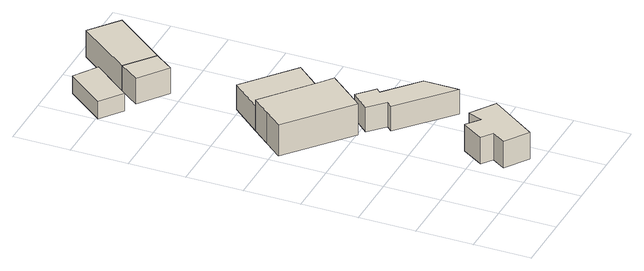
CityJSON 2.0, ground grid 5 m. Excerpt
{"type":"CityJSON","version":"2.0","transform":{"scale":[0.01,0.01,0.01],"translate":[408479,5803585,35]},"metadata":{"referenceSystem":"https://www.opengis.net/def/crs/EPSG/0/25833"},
"CityObjects":{
"building1":{"type":"Building","attributes":{"Gemeindeschluessel":"11000009","BezugspunktDach":"2200","function":"31001_2000","measuredHeight":2.51,"storeysAboveGround":1},"address":[{"country":"Germany","locality":"Berlin","thoroughfareNumber":"27 (8)","thoroughfareName":"Wernsdorfer Straße"}],"geometry":[{"type":"Solid","lod":"1","boundaries":[[[[0,1,2,3,4,5,6,7]],[[8,9,10,11,12,13,14,15]],[[8,15,7,6]],[[9,8,6,5]],[[10,9,5,4]],[[11,10,4,3]],[[12,11,3,2]],[[13,12,2,1]],[[14,13,1,0]],[[15,14,0,7]]]]}]},
"building2":{"type":"Building","attributes":{"Gemeindeschluessel":"11000009","BezugspunktDach":"2200","function":"31001_1010","measuredHeight":3.25,"storeysAboveGround":1},"address":[{"country":"Germany","locality":"Berlin","thoroughfareNumber":"929","thoroughfareName":"Wernsdorfer Straße"}],"geometry":[{"type":"Solid","lod":"1","boundaries":[[[[16,17,18,19,20,21,22]],[[23,24,25,26,27,28,29]],[[23,29,22,21]],[[24,23,21,20]],[[25,24,20,19]],[[26,25,19,18]],[[27,26,18,17]],[[28,27,17,16]],[[29,28,16,22]]]]}]},
"building3":{"type":"Building","attributes":{"Gemeindeschluessel":"11000009","BezugspunktDach":"2200","function":"31001_1010","measuredHeight":2.3,"storeysAboveGround":1},"address":[{"country":"Germany","locality":"Berlin","thoroughfareNumber":"929 (1)","thoroughfareName":"Wernsdorfer Straße"}],"geometry":[{"type":"Solid","lod":"1","boundaries":[[[[30,31,32,33,34,35,36,37]],[[38,39,40,41,42,43,44,45]],[[38,45,37,36]],[[39,38,36,35]],[[40,39,35,34]],[[41,40,34,33]],[[42,41,33,32]],[[43,42,32,31]],[[44,43,31,30]],[[45,44,30,37]]]]}]},
"building4":{"type":"Building","attributes":{"Gemeindeschluessel":"11000009","BezugspunktDach":"2200","function":"51009_1610","measuredHeight":2.31,"storeysAboveGround":0},"address":[{"country":"Germany","locality":"Berlin"}],"geometry":[{"type":"Solid","lod":"1","boundaries":[[[[46,47,48,49]],[[50,51,25,24]],[[50,24,49,48]],[[51,50,48,47]],[[25,51,47,46]],[[24,25,46,49]]]]}]},
"building5":{"type":"Building","attributes":{"Gemeindeschluessel":"11000009","BezugspunktDach":"2200","function":"31001_2000","measuredHeight":2.64,"storeysAboveGround":1},"address":[{"country":"Germany","locality":"Berlin","thoroughfareNumber":"928 (3)","thoroughfareName":"Wernsdorfer Straße"}],"geometry":[{"type":"Solid","lod":"1","boundaries":[[[[52,53,54,55]],[[56,57,58,59]],[[56,59,55,54]],[[57,56,54,53]],[[58,57,53,52]],[[59,58,52,55]]]]}]},
"building6":{"type":"Building","attributes":{"Gemeindeschluessel":"11000009","BezugspunktDach":"2200","function":"51009_1610","measuredHeight":2.41,"storeysAboveGround":0},"address":[{"country":"Germany","locality":"Berlin"}],"geometry":[{"type":"Solid","lod":"1","boundaries":[[[[60,61,62,63]],[[64,65,66,67]],[[64,67,63,62]],[[65,64,62,61]],[[66,65,61,60]],[[67,66,60,63]]]]}]},
"building7":{"type":"Building","attributes":{"Gemeindeschluessel":"11000009","BezugspunktDach":"2200","function":"31001_1010","measuredHeight":2.52,"storeysAboveGround":1},"address":[{"country":"Germany","locality":"Berlin","thoroughfareNumber":"929 (2)","thoroughfareName":"Wernsdorfer Straße"}],"geometry":[{"type":"Solid","lod":"1","boundaries":[[[[61,68,69,62]],[[70,71,72,73]],[[70,73,62,69]],[[71,70,69,68]],[[72,71,68,61]],[[73,72,61,62]]]]}]}
},
"vertices":[
[640,323,320],[558,203,320],[768,62,320],[1057,478,320],[842,622,320],[791,493,320],[670,588,320],[544,393,320],[670,588,69],[791,493,69],[842,622,69],[1057,478,69],[768,62,69],[558,203,69],[640,323,69],[544,393,69],
[581,1473,340],[720,1637,340],[859,1801,340],[751,1885,340],[311,2247,340],[174,2089,340],[38,1931,340],[174,2089,47],[311,2247,47],[751,1885,47],[859,1801,47],[720,1637,47],[581,1473,47],[38,1931,47],
[797,1312,267],[754,1263,267],[1203,862,267],[1206,1176,267],[914,1431,267],[948,1469,267],[803,1602,267],[660,1443,267],[803,1602,37],[948,1469,37],[914,1431,37],[1206,1176,37],[1203,862,37],[754,1263,37],[797,1312,37],[660,1443,37],
[751,1885,279],[980,2147,279],[541,2512,279],[311,2247,279],[541,2512,47],[980,2147,47],
[201,3337,187],[479,3685,187],[274,3822,187],[8,3484,187],[274,3822,22],[479,3685,22],[201,3337,22],[8,3484,22],
[577,3101,268],[700,3269,268],[453,3467,268],[320,3291,268],[453,3467,27],[700,3269,27],[577,3101,27],[320,3291,27],
[1070,3736,268],[818,3938,268],[818,3938,16],[1070,3736,16],[700,3269,16],[453,3467,16]
]}
